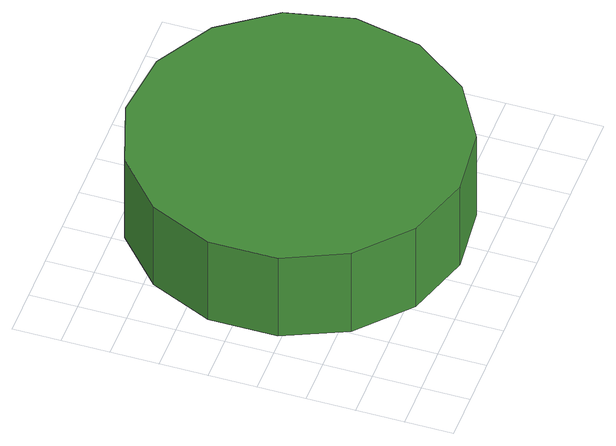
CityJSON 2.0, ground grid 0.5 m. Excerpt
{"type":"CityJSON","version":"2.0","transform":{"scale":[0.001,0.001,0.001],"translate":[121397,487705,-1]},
"CityObjects":{
"tree1":{"type":"SolitaryVegetationObject","attributes":{"function":"something"},"geometry":[{"type":"MultiSurface","lod":"1","boundaries":[[[0,1,2,3,4,5,6,7,8,9,10,11,12,13,14]],[[15,16,17,18,19,20,21,22,23,24,25,26,27,28,29]],[[0,29,28,1]],[[1,28,27,2]],[[2,27,26,3]],[[3,26,25,4]],[[4,25,24,5]],[[5,24,23,6]],[[6,23,22,7]],[[7,22,21,8]],[[8,21,20,9]],[[9,20,19,10]],[[10,19,18,11]],[[11,18,17,12]],[[12,17,16,13]],[[13,16,15,14]],[[14,15,29,0]]]}]}
},
"vertices":[
[3633,1903,1822],[3484,2600,1822],[3065,3177,1822],[2447,3534,1822],[1738,3609,1822],[1059,3388,1822],[529,2911,1822],[239,2259,1822],[239,1546,1822],[529,894,1822],[1059,417,1822],[1738,196,1822],[2447,271,1822],[3065,628,1822],[3484,1205,1822],[3484,1205,777],[3065,628,777],[2447,271,777],[1738,196,777],[1059,417,777],[529,894,777],[239,1546,777],[239,2259,777],[529,2911,777],[1059,3388,777],[1738,3609,777],[2447,3534,777],[3065,3177,777],[3484,2600,777],[3633,1903,777]
]}
